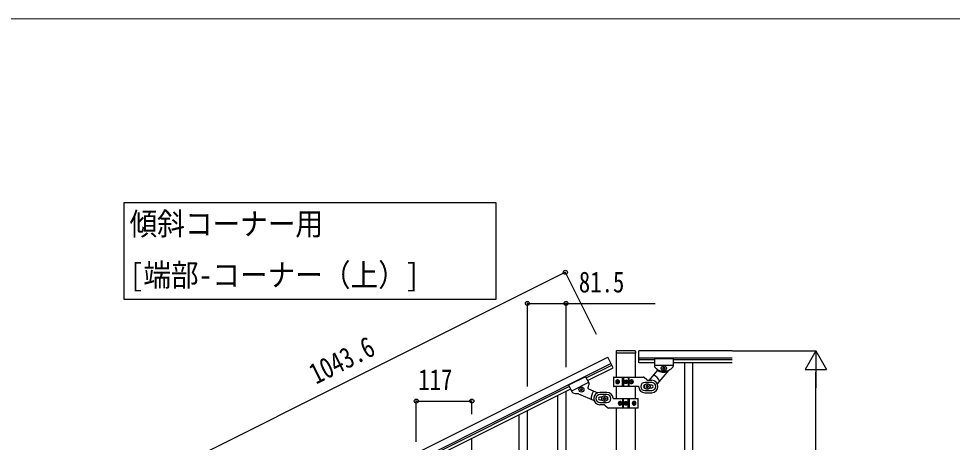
# Model space of a CAD drawing. Units: millimetres, scale not verified. Extents: x -4143 to 4140, y -2900 to 2898.
# Drawn here: x -1923 to 44, y 1955 to 2848 of the extents above; entities that cross this region are included whole.
import ezdxf
from ezdxf.enums import TextEntityAlignment as Align

# ---------------------------------------------------------------- set-up
doc = ezdxf.new("R2010")
doc.units = ezdxf.units.MM
doc.header["$LTSCALE"] = 10
doc.layers.add('0-3_YKK_A1', color=4, linetype='Continuous')
doc.layers.add('0-4_YKK_D', color=6, linetype='Continuous')
doc.layers.add('0-5_YKK_ZWAK', color=92, linetype='Continuous', lineweight=18)
doc.styles.add('ＭＳ ゴシック', font='')
doc.styles.get('ＭＳ ゴシック').set_extended_font_data('MS Gothic')

msp = doc.modelspace()

# ---------------------------------------------------------------- linework, layer by layer
at = {"layer": '0-3_YKK_A1'}
for p, q in [((-664.47, 2146.5), (-664.47, 2143)), ((-624.47, 2147.5), (-663.47, 2147.5)), ((-623.47, 2146.5), (-623.47, 2143)), ((-616.97, 2122.5), (-616.97, 2147.5)), ((-420.12, 2147.5), (-616.97, 2147.5)), ((-1615.46, 1667.55), (-682.05, 2134.36)), ((-670.9, 2112.08), (-682.05, 2134.36)), ((-664.22, 2142.5), (-664.22, 2092.3)), ((-623.97, 2142.5), (-663.97, 2142.5)), ((-623.72, 2092.3), (-623.72, 2142.5)), ((-420.12, 2132.5), (-616.97, 2132.5)), ((-583.97, 2128.5), (-616.97, 2128.5)), ((-583.97, 2131.54), (-583.97, 2115.22)), ((-583.97, 2131.54), (-543.97, 2131.54)), ((-583.97, 2131.54), (-583.97, 2115.2)), ((-583.97, 2131.54), (-543.97, 2131.54)), ((-543.97, 2131.54), (-543.97, 2115.22)), ((-543.97, 2131.54), (-543.97, 2115.22)), ((-420.12, 2128.5), (-543.97, 2128.5)), ((-1608.75, 1654.14), (-675.34, 2120.95)), ((-727.44, 2090.52), (-673.59, 2117.45)), ((-724.75, 2085.15), (-670.9, 2112.08)), ((-583.97, 2122.5), (-616.97, 2122.5)), ((-577.95, 2106.15), (-595.21, 2085.58)), ((-583.97, 2117.54), (-543.97, 2117.54)), ((-583.97, 2117.54), (-543.97, 2117.54)), ((-554.4, 2106.22), (-577.82, 2078.3)), ((-565.41, 2110.56), (-566.37, 2110.56)), ((-562.53, 2111.52), (-561.57, 2111.52)), ((-420.12, 2122.5), (-543.97, 2122.5)), ((-520.47, 2122.5), (-520.47, 1262.54)), ((-503.47, 2122.5), (-503.47, 1262.54)), ((-728.78, 2093.2), (-764.56, 2075.31)), ((-728.78, 2093.2), (-721.47, 2078.59)), ((-669.97, 2091.54), (-669.97, 2073.54)), ((-668.97, 2092.54), (-607.22, 2092.54)), ((-650.92, 2072.54), (-650.92, 2092.54)), ((-648.97, 2092.54), (-648.97, 2072.54)), ((-638.97, 2092.54), (-638.97, 2072.54)), ((-637.03, 2072.54), (-637.03, 2092.54)), ((-599.85, 2086.42), (-605.1, 2091.66)), ((-597.73, 2085.54), (-589.47, 2085.54)), ((-763.17, 2072.55), (-1513.12, 1697.49)), ((-760.49, 2067.18), (-1510.44, 1692.13)), ((-764.56, 2075.31), (-757.26, 2060.71)), ((-722.52, 2080.68), (-758.29, 2062.79)), ((-739, 2065.7), (-739.86, 2065.27)), ((-736, 2066.13), (-735.14, 2066.56)), ((-722.81, 2067.8), (-703.14, 2059.27)), ((-617.94, 2072.54), (-668.97, 2072.54)), ((-664.22, 2072.54), (-664.22, 2047.14)), ((-663.49, 2082.98), (-663.16, 2082.98)), ((-663.49, 2082.1), (-663.16, 2082.1)), ((-661.68, 2084.75), (-662.31, 2084.75)), ((-662.31, 2080.34), (-661.68, 2080.34)), ((-660.67, 2082.98), (-661.29, 2082.98)), ((-660.67, 2082.1), (-661.29, 2082.1)), ((-645.2, 2082.13), (-646.02, 2082.13)), ((-642.74, 2082.95), (-641.92, 2082.95)), ((-632.21, 2082.98), (-632.98, 2082.98)), ((-632.21, 2082.1), (-632.98, 2082.1)), ((-630.85, 2084.75), (-631.61, 2084.75)), ((-631.61, 2080.34), (-630.85, 2080.34)), ((-629.92, 2082.98), (-629.46, 2082.98)), ((-629.92, 2082.1), (-629.46, 2082.1)), ((-623.72, 2047.14), (-623.72, 2072.54)), ((-589.47, 2081.04), (-603.97, 2081.04)), ((-600.47, 2073.04), (-601.47, 2073.04)), ((-597.47, 2072.04), (-596.47, 2072.04)), ((-589.47, 2075.54), (-593.89, 2075.54)), ((-593.89, 2069.54), (-589.47, 2069.54)), ((-786.97, 1837.36), (-786.97, 2053.94)), ((-769.97, 1870.27), (-769.97, 2062.44)), ((-743.9, 2057.32), (-710.79, 2042.97)), ((-683.97, 2060.14), (-698.47, 2060.14)), ((-683.97, 2055.64), (-698.47, 2055.64)), ((-694.05, 2050.14), (-698.47, 2050.14)), ((-690.47, 2047.64), (-691.47, 2047.64)), ((-687.47, 2046.64), (-686.47, 2046.64)), ((-670.01, 2047.14), (-618.97, 2047.14)), ((-650.92, 2047.14), (-650.92, 2027.14)), ((-648.97, 2027.14), (-648.97, 2047.14)), ((-638.97, 2027.14), (-638.97, 2047.14)), ((-637.03, 2047.14), (-637.03, 2027.14)), ((-617.97, 2028.14), (-617.97, 2046.14)), ((-603.97, 2064.04), (-589.47, 2064.04)), ((-603.97, 2059.54), (-589.47, 2059.54)), ((-698.47, 2044.14), (-694.05, 2044.14)), ((-698.47, 2038.64), (-683.97, 2038.64)), ((-690.22, 2034.14), (-698.47, 2034.14)), ((-688.1, 2033.26), (-682.85, 2028.02)), ((-618.97, 2027.14), (-680.73, 2027.14)), ((-664.22, 2027.14), (-664.22, 1271.04)), ((-658.03, 2037.58), (-658.49, 2037.58)), ((-658.03, 2036.7), (-658.49, 2036.7)), ((-656.33, 2039.35), (-657.1, 2039.35)), ((-657.1, 2034.94), (-656.33, 2034.94)), ((-655.74, 2037.58), (-654.97, 2037.58)), ((-655.74, 2036.7), (-654.97, 2036.7)), ((-645.2, 2036.73), (-646.02, 2036.73)), ((-642.74, 2037.55), (-641.92, 2037.55)), ((-627.28, 2037.58), (-626.65, 2037.58)), ((-627.28, 2036.7), (-626.65, 2036.7)), ((-625.64, 2039.35), (-626.27, 2039.35)), ((-626.27, 2034.94), (-625.64, 2034.94)), ((-624.46, 2037.58), (-624.78, 2037.58)), ((-624.46, 2036.7), (-624.78, 2036.7)), ((-623.72, 1270.24), (-623.72, 2027.14)), ((-868.47, 1796.13), (-868.47, 2012.71)), ((-851.47, 1829.04), (-851.47, 2021.21)), ((-968.47, 1770.53), (-968.47, 1962.7))]:
    msp.add_line(p, q, dxfattribs=at)
msp.add_lwpolyline([(-1701.51, 2459.19), (-1701.51, 2256.64), (-916.95, 2256.64), (-916.95, 2459.19)], close=True, dxfattribs=at)
for points in [[(-566.37, 2110.56), (-566.37, 2111.52), (-565.41, 2111.52)], [(-564.45, 2112.48), (-564.45, 2113.44), (-563.49, 2113.44), (-563.49, 2112.48)], [(-563.49, 2109.6), (-563.49, 2108.64), (-564.45, 2108.64), (-564.45, 2109.6)], [(-561.57, 2111.52), (-561.57, 2110.56), (-562.53, 2110.56)], [(-737.71, 2067.42), (-738.14, 2068.28), (-739, 2067.85), (-738.57, 2066.99)], [(-735.14, 2066.56), (-735.57, 2067.42), (-736.43, 2066.99)], [(-663.16, 2082.98), (-663.04, 2083), (-662.92, 2083.05), (-662.81, 2083.13), (-662.71, 2083.24), (-662.62, 2083.37), (-662.55, 2083.53), (-662.5, 2083.69), (-662.46, 2083.86)], [(-662.46, 2081.22), (-662.5, 2081.39), (-662.55, 2081.55), (-662.62, 2081.71), (-662.71, 2081.84), (-662.81, 2081.95), (-662.92, 2082.03), (-663.04, 2082.08), (-663.16, 2082.1)], [(-661.84, 2083.86), (-661.85, 2083.69), (-661.83, 2083.53), (-661.79, 2083.37), (-661.72, 2083.24), (-661.63, 2083.13), (-661.53, 2083.05), (-661.41, 2083), (-661.29, 2082.98)], [(-661.29, 2082.1), (-661.41, 2082.08), (-661.53, 2082.03), (-661.63, 2081.95), (-661.72, 2081.84), (-661.79, 2081.71), (-661.83, 2081.55), (-661.85, 2081.39), (-661.84, 2081.22)], [(-646.02, 2082.13), (-646.02, 2082.95), (-645.2, 2082.95)], [(-644.38, 2083.77), (-644.38, 2084.59), (-643.56, 2084.59), (-643.56, 2083.77)], [(-643.56, 2081.31), (-643.56, 2080.49), (-644.38, 2080.49), (-644.38, 2081.31)], [(-641.92, 2082.95), (-641.92, 2082.13), (-642.74, 2082.13)], [(-632.21, 2082.98), (-632.06, 2083), (-631.92, 2083.05), (-631.79, 2083.13), (-631.68, 2083.24), (-631.59, 2083.37), (-631.53, 2083.53), (-631.5, 2083.69), (-631.5, 2083.86)], [(-631.5, 2081.22), (-631.5, 2081.39), (-631.53, 2081.55), (-631.59, 2081.71), (-631.68, 2081.84), (-631.79, 2081.95), (-631.92, 2082.03), (-632.06, 2082.08), (-632.21, 2082.1)], [(-630.74, 2083.86), (-630.71, 2083.69), (-630.65, 2083.53), (-630.57, 2083.37), (-630.47, 2083.24), (-630.35, 2083.13), (-630.21, 2083.05), (-630.07, 2083), (-629.92, 2082.98)], [(-629.92, 2082.1), (-630.07, 2082.08), (-630.21, 2082.03), (-630.35, 2081.95), (-630.47, 2081.84), (-630.57, 2081.71), (-630.65, 2081.55), (-630.71, 2081.39), (-630.74, 2081.22)], [(-601.47, 2073.04), (-601.47, 2072.04), (-600.47, 2072.04)], [(-598.47, 2074.04), (-598.47, 2075.04), (-599.47, 2075.04), (-599.47, 2074.04)], [(-599.47, 2071.04), (-599.47, 2070.04), (-598.47, 2070.04), (-598.47, 2071.04)], [(-596.47, 2072.04), (-596.47, 2073.04), (-597.47, 2073.04)], [(-739.86, 2065.27), (-739.43, 2064.42), (-738.57, 2064.85)], [(-737.28, 2064.42), (-736.85, 2063.56), (-736, 2063.99), (-736.42, 2064.85)], [(-691.47, 2047.64), (-691.47, 2046.64), (-690.47, 2046.64)], [(-688.47, 2048.64), (-688.47, 2049.64), (-689.47, 2049.64), (-689.47, 2048.64)], [(-689.47, 2045.64), (-689.47, 2044.64), (-688.47, 2044.64), (-688.47, 2045.64)], [(-686.47, 2046.64), (-686.47, 2047.64), (-687.47, 2047.64)], [(-658.03, 2037.58), (-657.88, 2037.6), (-657.73, 2037.65), (-657.6, 2037.73), (-657.48, 2037.84), (-657.38, 2037.97), (-657.29, 2038.13), (-657.24, 2038.29), (-657.21, 2038.46)], [(-657.21, 2035.82), (-657.24, 2035.99), (-657.29, 2036.15), (-657.38, 2036.31), (-657.48, 2036.44), (-657.6, 2036.55), (-657.73, 2036.63), (-657.88, 2036.68), (-658.03, 2036.7)], [(-656.45, 2038.46), (-656.45, 2038.29), (-656.41, 2038.13), (-656.35, 2037.97), (-656.27, 2037.84), (-656.15, 2037.73), (-656.03, 2037.65), (-655.88, 2037.6), (-655.74, 2037.58)], [(-655.74, 2036.7), (-655.88, 2036.68), (-656.03, 2036.63), (-656.15, 2036.55), (-656.27, 2036.44), (-656.35, 2036.31), (-656.41, 2036.15), (-656.45, 2035.99), (-656.45, 2035.82)], [(-646.02, 2036.73), (-646.02, 2037.55), (-645.2, 2037.55)], [(-644.38, 2038.37), (-644.38, 2039.19), (-643.56, 2039.19), (-643.56, 2038.37)], [(-643.56, 2035.91), (-643.56, 2035.09), (-644.38, 2035.09), (-644.38, 2035.91)], [(-641.92, 2037.55), (-641.92, 2036.73), (-642.74, 2036.73)], [(-626.65, 2037.58), (-626.53, 2037.6), (-626.42, 2037.65), (-626.32, 2037.73), (-626.23, 2037.84), (-626.16, 2037.97), (-626.12, 2038.13), (-626.1, 2038.29), (-626.11, 2038.46)], [(-626.11, 2035.82), (-626.1, 2035.99), (-626.12, 2036.15), (-626.16, 2036.31), (-626.23, 2036.44), (-626.32, 2036.55), (-626.42, 2036.63), (-626.53, 2036.68), (-626.65, 2036.7)], [(-625.48, 2038.46), (-625.45, 2038.29), (-625.4, 2038.13), (-625.33, 2037.97), (-625.24, 2037.84), (-625.14, 2037.73), (-625.03, 2037.65), (-624.91, 2037.6), (-624.78, 2037.58)], [(-624.78, 2036.7), (-624.91, 2036.68), (-625.03, 2036.63), (-625.14, 2036.55), (-625.24, 2036.44), (-625.33, 2036.31), (-625.4, 2036.15), (-625.45, 2035.99), (-625.48, 2035.82)]]:
    msp.add_lwpolyline(points, dxfattribs=at)
for centre, radius in [((-563.97, 2111.04), 5.3), ((-643.97, 2082.54), 4), ((-643.97, 2082.54), 3.75), ((-737.5, 2065.92), 5.3), ((-598.97, 2072.54), 5.9), ((-688.97, 2047.14), 5.9), ((-643.97, 2037.14), 4), ((-643.97, 2037.14), 3.75)]:
    msp.add_circle(centre, radius, dxfattribs=at)
for centre, radius, start, end in [((-663.47, 2146.5), 1, 90, 180), ((-624.47, 2146.5), 1, 0, 90), ((-663.97, 2143), 0.5, 180, 270), ((-623.97, 2143), 0.5, 270, 0), ((-581.97, 2115.22), 2, 180, 218.49995), ((-581.97, 2115.2), 2, 180, 224.93002), ((-563.97, 2129.54), 25, 218.49995, 321.50005), ((-563.97, 2129.54), 25, 219.04626, 234.94492), ((-579.48, 2107.44), 2, 320, 54.94492), ((-563.47, 2129.54), 27, 238.26331, 284.36577), ((-565.41, 2112.48), 0.96, 270, 0), ((-565.41, 2109.6), 0.96, 0, 90), ((-562.53, 2112.48), 0.96, 180, 270), ((-562.53, 2109.6), 0.96, 90, 180), ((-552.87, 2104.93), 2, 114.29151, 140), ((-563.97, 2129.54), 25, 294.29151, 321.50004), ((-545.97, 2115.22), 2, 321.50005, 0), ((-545.97, 2115.22), 2, 321.50004, 0), ((-668.97, 2091.54), 1, 90, 180), ((-607.22, 2089.54), 3, 45, 90), ((-597.73, 2088.54), 3, 225, 270), ((-589.47, 2072.54), 13, 270, 90), ((-598.97, 2072.54), 28, 23.48523, 61.32819), ((-739.43, 2066.56), 0.96, 296.57, 26.57), ((-736.85, 2067.85), 0.96, 206.57, 296.57), ((-735.57, 2065.28), 0.96, 116.57, 206.57), ((-722.02, 2069.63), 2, 151.62508, 246.57), ((-745.77, 2082.47), 25, 331.62508, 347.52374), ((-723.26, 2077.69), 2, 341.63998, 26.57), ((-668.97, 2073.54), 1, 180, 270), ((-645.2, 2083.77), 0.82, 270, 0), ((-645.2, 2081.31), 0.82, 0, 90), ((-642.74, 2083.77), 0.82, 180, 270), ((-642.74, 2081.31), 0.82, 90, 180), ((-617.94, 2071.54), 1, 4.09604, 90), ((-603.97, 2072.54), 13, 184.09604, 270), ((-603.97, 2072.54), 8.5, 90, 270), ((-603.97, 2072.54), 3, 90, 270), ((-600.47, 2074.04), 1, 270, 0), ((-600.47, 2071.04), 1, 0, 90), ((-597.47, 2074.04), 1, 180, 270), ((-597.47, 2071.04), 1, 90, 180), ((-589.47, 2072.54), 8.5, 270, 90), ((-589.47, 2072.54), 3, 270, 90), ((-755.47, 2061.61), 2, 206.57, 245.06996), ((-745.77, 2082.47), 25, 245.06996, 272.27849), ((-744.7, 2055.49), 2, 66.57, 92.27849), ((-738.14, 2063.99), 0.96, 26.57, 116.57), ((-688.97, 2047.14), 28, 145.24181, 183.08477), ((-698.47, 2047.14), 13, 90, 270), ((-698.47, 2047.14), 8.5, 90, 270), ((-698.47, 2047.14), 3, 90, 270), ((-690.47, 2048.64), 1, 270, 0), ((-690.47, 2045.64), 1, 0, 90), ((-687.47, 2048.64), 1, 180, 270), ((-687.47, 2045.64), 1, 90, 180), ((-683.97, 2047.14), 13, 4.09604, 90), ((-683.97, 2047.14), 8.5, 270, 90), ((-683.97, 2047.14), 3, 270, 90), ((-670.01, 2048.14), 1, 184.09604, 270), ((-618.97, 2046.14), 1, 0, 90), ((-690.22, 2031.14), 3, 45, 90), ((-680.73, 2030.14), 3, 225, 270), ((-645.2, 2038.37), 0.82, 270, 0), ((-645.2, 2035.91), 0.82, 0, 90), ((-642.74, 2038.37), 0.82, 180, 270), ((-642.74, 2035.91), 0.82, 90, 180), ((-618.97, 2028.14), 1, 270, 0)]:
    msp.add_arc(centre, radius, start, end, dxfattribs=at)
for centre, major_axis, ratio, start_param, end_param in [((-662.36, 2082.54), (0, 4), 0.7075, 6.2831853, 9.424778), ((-661.65, 2082.54), (0, 4), 0.7075, 0.1252578, 3.0163348), ((-662.36, 2082.54), (5.06, 0), 0.790514, 4.712389, 7.8539816), ((-660.86, 2082.54), (0, 3.83), 0.707107, 3.0982646, 6.3265134), ((-631.47, 2082.54), (4.49, 0), 0.890869, 1.5707963, 4.712389), ((-632.39, 2082.54), (0, -3.83), 0.866157, 3.1165976, 6.3081804), ((-631.47, 2082.54), (0, 4), 0.865, 3.1415927, 6.2831853), ((-658.4, 2082.54), (0, 7.22), 0.707107, 1.5096412, 1.6319515), ((-657.45, 2082.54), (0, 7.22), 0.707107, 1.2602434, 1.3864021), ((-657.45, 2082.54), (0, 7.22), 0.707107, 1.7551906, 1.8813492), ((-656.82, 2082.54), (0, 7.22), 0.707107, 1.2602434, 1.3864021), ((-656.82, 2082.54), (0, 7.22), 0.707107, 1.7551906, 1.8813492), ((-655.58, 2082.54), (0, 7.22), 0.707107, 1.5096412, 1.6319515), ((-636.58, 2082.54), (0, -7.22), 0.499772, 1.5096412, 1.6319515), ((-635.05, 2082.54), (0, -7.22), 0.499772, 1.7551906, 1.8813492), ((-635.05, 2082.54), (0, -7.22), 0.499772, 1.2602434, 1.3864021), ((-634.28, 2082.54), (0, -7.22), 0.499772, 1.7551906, 1.8813492), ((-634.28, 2082.54), (0, -7.22), 0.499772, 1.2602434, 1.3864021), ((-633.06, 2082.54), (0, -7.22), 0.499772, 1.5096412, 1.6319515), ((-656.47, 2037.14), (0, -4), 0.865, 3.1415927, 6.2831853), ((-654.89, 2037.14), (0, 7.22), 0.499772, 1.5096412, 1.6319515), ((-653.66, 2037.14), (0, 7.22), 0.499772, 1.2602434, 1.3864021), ((-653.66, 2037.14), (0, 7.22), 0.499772, 1.7551906, 1.8813492), ((-656.47, 2037.14), (-4.49, 0), 0.890869, 1.5707963, 4.712389), ((-652.9, 2037.14), (0, 7.22), 0.499772, 1.2602434, 1.3864021), ((-652.9, 2037.14), (0, 7.22), 0.499772, 1.7551906, 1.8813492), ((-655.56, 2037.14), (0, 3.83), 0.866157, 3.1165976, 6.3081804), ((-651.37, 2037.14), (0, 7.22), 0.499772, 1.5096412, 1.6319515), ((-625.59, 2037.14), (-5.06, 0), 0.790514, 4.712389, 7.8539816), ((-627.09, 2037.14), (0, -3.83), 0.707107, 3.0982646, 6.3265134), ((-632.37, 2037.14), (0, -7.22), 0.707107, 1.5096412, 1.6319515), ((-631.12, 2037.14), (0, -7.22), 0.707107, 1.7551906, 1.8813492), ((-631.12, 2037.14), (0, -7.22), 0.707107, 1.2602434, 1.3864021), ((-626.3, 2037.14), (0, -4), 0.7075, 0.1252578, 3.0163348), ((-630.5, 2037.14), (0, -7.22), 0.707107, 1.7551906, 1.8813492), ((-630.5, 2037.14), (0, -7.22), 0.707107, 1.2602434, 1.3864021), ((-625.59, 2037.14), (0, -4), 0.7075, 6.2831853, 9.424778), ((-629.55, 2037.14), (0, -7.22), 0.707107, 1.5096412, 1.6319515)]:
    msp.add_ellipse(centre, major_axis=major_axis, ratio=ratio, start_param=start_param, end_param=end_param, dxfattribs=at)
for centre, major_axis, ratio in [((-661.09, 2082.54), (0, 3.83), 0.707107), ((-632.22, 2082.54), (0, -3.83), 0.866157), ((-655.72, 2037.14), (0, 3.83), 0.866157), ((-626.86, 2037.14), (0, -3.83), 0.707107)]:
    msp.add_ellipse(centre, major_axis=major_axis, ratio=ratio, dxfattribs=at)
at = {"layer": '0-4_YKK_D'}
for p, q in [((-1704.92, 1846.43), (-771.5, 2313.24)), ((-705.75, 2181.77), (-771.95, 2314.14)), ((-851.47, 2072.78), (-851.47, 2248.54)), ((-769.97, 2113.54), (-769.97, 2248.54)), ((-419.12, 2147.5), (-242.97, 2147.5)), ((-243.97, 2147.5), (-266.47, 2108.53)), ((-243.97, 2147.5), (-221.47, 2108.53)), ((-243.97, 2147.5), (-243.97, 2069.56)), ((-266.47, 2108.53), (-221.47, 2108.53)), ((-243.97, 1192.5), (-243.97, 2102.5)), ((-1085.47, 1955.65), (-1085.47, 2042.77)), ((-1085.47, 2041.77), (-968.47, 2041.77)), ((-968.47, 2014.17), (-968.47, 2042.77))]:
    msp.add_line(p, q, dxfattribs=at)
msp.add_lwpolyline([(-851.47, 2247.54), (-769.97, 2247.54), (-582.57, 2247.54)], dxfattribs=at)
for centre in [(-771.5, 2313.24), (-851.47, 2247.54), (-769.97, 2247.54), (-1085.47, 2041.77), (-968.47, 2041.77)]:
    msp.add_circle(centre, 4.25, dxfattribs=at)
at = {"layer": '0-5_YKK_ZWAK', "color": 7}
msp.add_line((3959.92, 2847.5), (-3840.08, 2847.5), dxfattribs=at)

# ---------------------------------------------------------------- texts
at = {"layer": '0-3_YKK_A1', "style": 'ＭＳ ゴシック', "width": 0.9}
for s, p in [('傾斜コーナー用', (-1689.48, 2377.37)), ('[端部-コーナー（上）]', (-1689.48, 2269.58))]:
    msp.add_text(s, height=47.42, dxfattribs=at).set_placement(p, align=Align.BOTTOM_LEFT)
at = {"layer": '0-4_YKK_D', "style": 'ＭＳ ゴシック', "width": 0.8}
for s, p in [('81.5', (-742.97, 2257.54)), ('117', (-1081.37, 2051.77))]:
    msp.add_text(s, height=43.99, dxfattribs=at).set_placement(p, align=Align.BOTTOM_LEFT)
msp.add_text('1043.6', height=43.99, rotation=26.57, dxfattribs=at).set_placement((-1290.94, 2064.65), align=Align.BOTTOM_LEFT)

doc.saveas('drawing.dxf')
